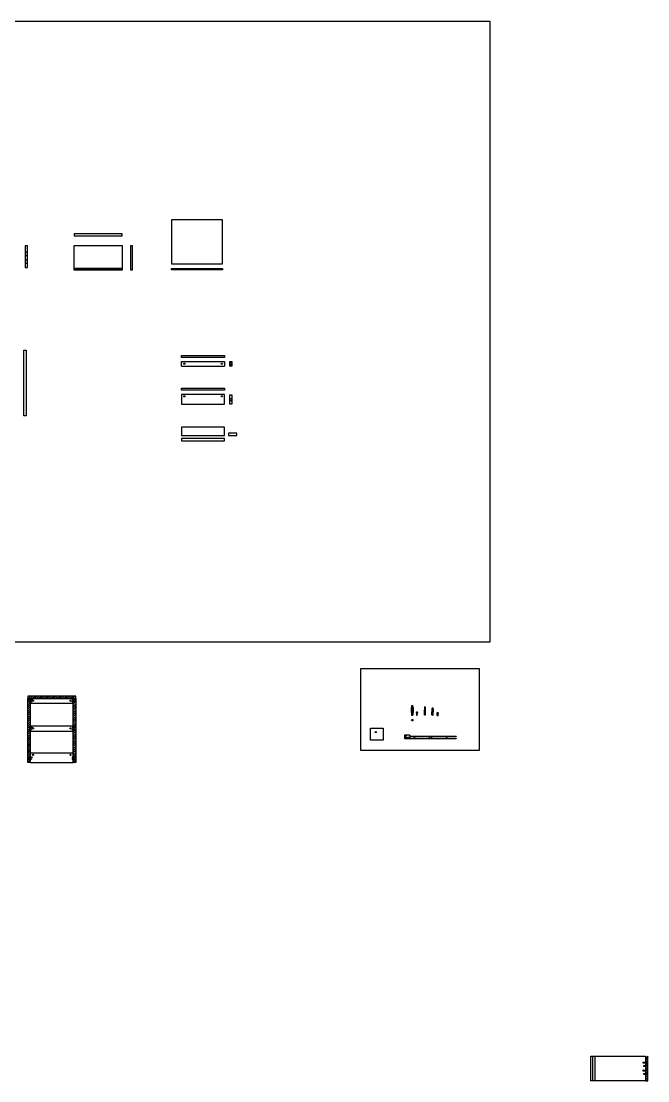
# Model space of a CAD drawing. Header units: inches. Extents: x 60 to 1198, y 6 to 893.
# Drawn here: x 674 to 1198, y 7 to 893 of the extents above; entities that cross this region are included whole.
import ezdxf

# ---------------------------------------------------------------- set-up
doc = ezdxf.new("R2010")
doc.units = ezdxf.units.IN
doc.header["$MEASUREMENT"] = 0
doc.layers.add('A-ANNO-DIMS', color=7, linetype='Continuous')
doc.layers.add('Viti', color=2, linetype='Continuous')

# ---------------------------------------------------------------- blocks, each defined once
blk = doc.blocks.new('*U36')
blk.add_lwpolyline([(0, 0), (0, 0.1), (0.05, 0), (0.12, -0.4), (0.12, -0.5), (0.07, -0.4), (0, 0)])
blk = doc.blocks.new('*U37')
at = {"color": 0, "linetype": 'ByBlock', "lineweight": -2, "transparency": 16777216}
for p in [(42.38, 270.66), (42.61, 270.66), (42.84, 270.66), (43.06, 270.66)]:
    blk.add_blockref('*U36', p, dxfattribs=at)
blk = doc.blocks.new('100347')
for p, q in [((40.13, 252.09), (40.25, 251.93)), ((40.13, 252.09), (40.13, 251.29)), ((40.25, 251.44), (40.13, 251.29)), ((40.41, 251.49), (40.38, 251.49)), ((40.57, 251.89), (40.39, 251.89)), ((40.64, 251.49), (40.46, 251.49)), ((40.79, 251.89), (40.62, 251.89)), ((40.87, 251.49), (40.69, 251.49)), ((41.02, 251.89), (40.84, 251.89)), ((41.09, 251.49), (40.92, 251.49)), ((41.16, 251.89), (41.07, 251.89)), ((41.16, 251.49), (41.14, 251.49)), ((41.21, 251.85), (41.19, 251.87)), ((41.19, 251.5), (41.21, 251.52)), ((41.23, 251.82), (41.23, 251.56))]:
    blk.add_line(p, q)
for centre, radius, start, end in [((40.38, 252.09), 0.2, 230.2432, 257.6604), ((40.38, 251.29), 0.2, 90, 129.7568), ((41.16, 251.84), 0.05, 45, 90), ((41.16, 251.54), 0.05, 270, 315), ((41.18, 251.82), 0.05, 0, 45), ((41.18, 251.56), 0.05, 315, 0)]:
    blk.add_arc(centre, radius, start, end)
blk.add_blockref('*U37', (-2.04, -18.77))
blk = doc.blocks.new('101345')
for p, q in [((40.13, 264.91), (40.13, 264.61)), ((40.17, 264.99), (40.27, 265.05)), ((40.17, 264.53), (40.27, 264.47)), ((40.28, 264.46), (40.28, 265.06)), ((40.29, 264.46), (41.63, 264.46)), ((40.3, 265.06), (41.63, 265.06)), ((40.38, 264.94), (41.63, 264.94)), ((40.38, 264.82), (41.63, 264.82)), ((40.38, 264.7), (41.63, 264.7)), ((40.38, 264.58), (41.63, 264.58)), ((42.96, 265.06), (41.63, 265.06)), ((42.88, 264.94), (41.63, 264.94)), ((42.88, 264.82), (41.63, 264.82)), ((42.88, 264.7), (41.63, 264.7)), ((42.88, 264.58), (41.63, 264.58)), ((42.96, 264.46), (41.63, 264.46)), ((42.98, 264.46), (42.98, 265.06)), ((43.09, 264.99), (42.99, 265.05)), ((43.09, 264.53), (42.99, 264.47)), ((43.13, 264.91), (43.13, 264.61))]:
    blk.add_line(p, q)
for centre, radius, start, end in [((40.23, 264.91), 0.1, 123.5668, 180), ((40.23, 264.61), 0.1, 180, 236.2912), ((40.3, 265.01), 0.05, 90, 123.5668), ((40.29, 264.51), 0.05, 236.2912, 270), ((42.96, 265.01), 0.05, 56.4332, 90), ((42.96, 264.51), 0.05, 270, 303.7088), ((43.03, 264.91), 0.1, 0, 56.4332), ((43.03, 264.61), 0.1, 303.7088, 0)]:
    blk.add_arc(centre, radius, start, end)
blk = doc.blocks.new('*U40')
blk.add_lwpolyline([(0.1, -0.2), (0.06, 0), (0.04, 0.05), (0.03, 0), (0.06, -0.2), (0.09, -0.25), (0.1, -0.2)])
blk = doc.blocks.new('*U41')
at = {"color": 0, "linetype": 'ByBlock', "lineweight": -2, "transparency": 16777216}
for p in [(40.3, 254.75), (40.42, 254.75), (40.54, 254.75), (40.65, 254.75), (40.77, 254.75), (40.89, 254.75)]:
    blk.add_blockref('*U40', p, dxfattribs=at)
blk = doc.blocks.new('109049')
for p, q in [((40.13, 240.08), (40.13, 239.79)), ((40.43, 240.28), (40.33, 240.28)), ((40.43, 239.58), (40.33, 239.58)), ((40.48, 240.23), (40.48, 239.63)), ((40.52, 240.03), (40.48, 240.03)), ((40.56, 239.83), (40.48, 239.83)), ((40.64, 240.03), (40.56, 240.03)), ((40.67, 239.83), (40.59, 239.83)), ((40.75, 240.03), (40.67, 240.03)), ((40.79, 239.83), (40.71, 239.83)), ((40.87, 240.03), (40.79, 240.03)), ((40.91, 239.83), (40.83, 239.83)), ((40.99, 240.03), (40.91, 240.03)), ((41.02, 239.83), (40.94, 239.83)), ((41.11, 240.03), (41.02, 240.03)), ((41.14, 239.83), (41.06, 239.83)), ((41.22, 240.03), (41.14, 240.03)), ((41.23, 239.83), (41.18, 239.83)), ((41.32, 240.01), (41.35, 240)), ((41.37, 239.88), (41.32, 239.85)), ((41.35, 240), (41.36, 240.05)), ((41.37, 239.88), (41.35, 240)), ((41.36, 240.05), (41.38, 239.98)), ((41.4, 239.83), (41.37, 239.88)), ((41.38, 239.98), (41.48, 239.93)), ((41.38, 239.98), (41.4, 239.89)), ((41.48, 239.93), (41.4, 239.89)), ((41.4, 239.89), (41.4, 239.83))]:
    blk.add_line(p, q)
blk.add_lwpolyline([(41.26, 239.83), (41.22, 240.03), (41.23, 240.08), (41.26, 240.03), (41.29, 239.84), (41.29, 239.78), (41.26, 239.83)])
for centre, radius, start, end in [((40.33, 240.08), 0.2, 107.545, 180), ((40.33, 239.79), 0.2, 180, 252.455), ((40.37, 239.95), 0.332, 96.8818, 107.545), ((40.37, 239.91), 0.332, 252.455, 263.1182), ((40.43, 240.23), 0.05, 0, 90), ((40.43, 239.63), 0.05, 270, 0), ((41.23, 240.03), 0.2, 270, 277.372), ((41.23, 239.83), 0.2, 63.4349, 82.7142), ((41.23, 240.03), 0.2, 287.2449, 296.5651)]:
    blk.add_arc(centre, radius, start, end)
blk.add_blockref('*U41', (0.19, -14.72))
blk = doc.blocks.new('*U43')
blk.add_lwpolyline([(0, 0), (0, 0.1), (0.05, 0), (0.12, -0.4), (0.12, -0.5), (0.07, -0.4), (0, 0)])
blk = doc.blocks.new('*U44')
at = {"color": 0, "linetype": 'ByBlock', "lineweight": -2, "transparency": 16777216}
for p in [(42.38, 270.66), (42.6, 270.66), (42.81, 270.66), (43.03, 270.66), (43.24, 270.66)]:
    blk.add_blockref('*U43', p, dxfattribs=at)
blk = doc.blocks.new('118331')
for p, q in [((40.13, 264.93), (40.13, 264.33)), ((40.13, 264.93), (40.33, 264.93)), ((40.13, 264.33), (40.33, 264.33)), ((40.33, 264.93), (40.33, 264.33)), ((40.73, 264.83), (40.33, 264.83)), ((40.73, 264.43), (40.33, 264.43)), ((40.73, 264.98), (40.73, 264.28)), ((40.73, 264.98), (42.98, 264.98)), ((40.73, 264.8), (40.73, 264.45)), ((42.98, 264.28), (40.73, 264.28)), ((40.83, 264.98), (40.83, 264.68)), ((40.83, 264.93), (42.93, 264.93)), ((40.83, 264.68), (42.93, 264.68)), ((40.83, 264.58), (40.83, 264.28)), ((40.83, 264.58), (42.93, 264.58)), ((40.83, 264.33), (42.93, 264.33)), ((42.93, 264.98), (42.93, 264.68)), ((42.93, 264.58), (42.93, 264.28)), ((42.98, 264.98), (42.98, 264.28)), ((42.98, 264.83), (43.07, 264.83)), ((43.14, 264.43), (42.98, 264.43)), ((43.12, 264.83), (43.28, 264.83)), ((43.35, 264.43), (43.19, 264.43)), ((43.33, 264.83), (43.5, 264.83)), ((43.57, 264.43), (43.4, 264.43)), ((43.55, 264.83), (43.72, 264.83)), ((43.79, 264.43), (43.62, 264.43)), ((43.77, 264.83), (43.93, 264.83)), ((44, 264.43), (43.84, 264.43)), ((43.98, 264.83), (44.08, 264.83)), ((44.08, 264.43), (44.05, 264.43)), ((44.13, 264.78), (44.13, 264.48))]:
    blk.add_line(p, q)
for centre, start, end in [((44.08, 264.78), 360, 90), ((44.08, 264.48), 270, 0)]:
    blk.add_arc(centre, 0.05, start, end)
blk.add_blockref('*U44', (0.69, -5.83))
blk = doc.blocks.new('*U46')
blk.add_lwpolyline([(0, 0), (0, 0.15), (0.05, 0), (0.12, -0.4), (0.13, -0.55), (0.07, -0.4), (0, 0)])
blk = doc.blocks.new('*U47')
at = {"color": 0, "linetype": 'ByBlock', "lineweight": -2, "transparency": 16777216}
for p in [(42.38, 270.66), (42.6, 270.66), (42.82, 270.66), (43.05, 270.66), (43.27, 270.66), (43.49, 270.66), (43.71, 270.66), (43.94, 270.66), (44.16, 270.66), (44.38, 270.66), (44.6, 270.66), (44.82, 270.66), (45.05, 270.66), (45.27, 270.66), (45.49, 270.66), (45.71, 270.66), (45.94, 270.66), (46.16, 270.66), (46.38, 270.66)]:
    blk.add_blockref('*U46', p, dxfattribs=at)
blk = doc.blocks.new('100218')
for p, q in [((40.13, 270.93), (40.13, 269.99)), ((40.15, 270.93), (40.23, 270.81)), ((40.23, 270.11), (40.15, 269.99)), ((40.23, 270.81), (40.23, 270.11)), ((40.23, 270.81), (42.28, 270.81)), ((40.23, 270.11), (42.28, 270.11)), ((42.37, 270.79), (42.59, 270.68)), ((42.59, 270.24), (42.37, 270.13)), ((42.68, 270.66), (42.81, 270.66)), ((42.88, 270.26), (42.71, 270.26)), ((42.86, 270.66), (43.03, 270.66)), ((43.1, 270.26), (42.93, 270.26)), ((43.08, 270.66), (43.25, 270.66)), ((43.33, 270.26), (43.15, 270.26)), ((43.3, 270.66), (43.48, 270.66)), ((43.55, 270.26), (43.38, 270.26)), ((43.53, 270.66), (43.7, 270.66)), ((43.77, 270.26), (43.6, 270.26)), ((43.75, 270.66), (43.92, 270.66)), ((43.99, 270.26), (43.82, 270.26)), ((43.97, 270.66), (44.14, 270.66)), ((44.21, 270.26), (44.04, 270.26)), ((44.19, 270.66), (44.36, 270.66)), ((44.44, 270.26), (44.26, 270.26)), ((44.42, 270.66), (44.59, 270.66)), ((44.66, 270.26), (44.49, 270.26)), ((44.64, 270.66), (44.81, 270.66)), ((44.88, 270.26), (44.71, 270.26)), ((44.86, 270.66), (45.03, 270.66)), ((45.1, 270.26), (44.93, 270.26)), ((45.08, 270.66), (45.25, 270.66)), ((45.33, 270.26), (45.15, 270.26)), ((45.3, 270.66), (45.48, 270.66)), ((45.55, 270.26), (45.38, 270.26)), ((45.53, 270.66), (45.7, 270.66)), ((45.77, 270.26), (45.6, 270.26)), ((45.75, 270.66), (45.92, 270.66)), ((45.99, 270.26), (45.82, 270.26)), ((45.97, 270.66), (46.14, 270.66)), ((46.21, 270.26), (46.04, 270.26)), ((46.19, 270.66), (46.36, 270.66)), ((46.44, 270.26), (46.26, 270.26)), ((46.42, 270.66), (46.59, 270.66)), ((46.66, 270.26), (46.49, 270.26)), ((46.64, 270.66), (46.88, 270.66)), ((46.88, 270.26), (46.71, 270.26)), ((46.93, 270.61), (46.93, 270.31))]:
    blk.add_line(p, q)
for centre, radius, start, end in [((40.14, 270.93), 0.01, 33.69007, 180), ((40.14, 269.99), 0.01, 180, 326.30993), ((42.28, 270.61), 0.2, 63.43495, 90), ((42.28, 270.31), 0.2, 270, 296.56505), ((42.68, 270.86), 0.2, 243.43495, 243.51032), ((42.68, 270.06), 0.2, 95.08176, 116.56505), ((42.68, 270.86), 0.2, 258.26951, 270), ((46.88, 270.61), 0.05, 360, 90), ((46.88, 270.31), 0.05, 270, 0)]:
    blk.add_arc(centre, radius, start, end)
blk.add_blockref('*U47', (0.21, 0))

msp = doc.modelspace()

# ---------------------------------------------------------------- hatches: boundary and pattern name
h = msp.add_hatch()
h.set_pattern_fill('ANSI31', color=256, scale=10)
h.set_pattern_definition([(45, (57.4103, 0), (-0.8838835, 0.8838835), [])])
h.paths.add_polyline_path([(719.2, 328.74), (679.2, 328.74), (679.2, 326.74), (719.2, 326.74)])
h.paths.add_polyline_path([(681.19, 324.89, -0.015676), (681.19, 324.96), (681.19, 326.74), (679.2, 326.74), (679.2, 273.24), (681.19, 273.24), (681.19, 301.78, -0.015676), (681.19, 301.84)])
h.paths.add_polyline_path([(719.2, 326.74), (717.2, 326.74), (717.2, 324.96, -0.015676), (717.2, 324.89), (717.2, 301.84, -0.015676), (717.2, 301.78), (717.2, 273.24), (719.2, 273.24)])
at = {"layer": 'A-ANNO-DIMS'}
h = msp.add_hatch(dxfattribs=at)
h.set_pattern_fill('ANSI31', color=256, scale=10)
h.paths.add_polyline_path([(1197.84, 27.64), (1195.84, 25.46), (1195.84, 22.55), (1196.2, 22.55), (1196.2, 22.43), (1196.27, 22.43), (1196.27, 22.51), (1196.31, 22.43), (1196.46, 22.43), (1196.46, 22.51), (1196.5, 22.43), (1196.64, 22.43), (1196.64, 22.51), (1196.68, 22.43), (1196.83, 22.43), (1196.83, 22.51), (1196.87, 22.43), (1197.01, 22.43), (1197.01, 22.51), (1197.05, 22.43), (1197.14, 22.43, -0.414214), (1197.18, 22.38), (1197.18, 22.13, -0.414214), (1197.14, 22.08), (1197.12, 22.08), (1197.11, 22), (1197.07, 22.08), (1196.93, 22.08), (1196.93, 22), (1196.89, 22.08), (1196.75, 22.08), (1196.74, 22), (1196.7, 22.08), (1196.56, 22.08), (1196.56, 22), (1196.52, 22.08), (1196.37, 22.08), (1196.37, 22), (1196.33, 22.08), (1196.2, 22.08), (1196.2, 21.95), (1195.84, 21.95), (1195.84, 19.72), (1196.9, 19.72), (1197, 19.65, -0.251337), (1197.04, 19.58), (1197.04, 19.3, -0.250678), (1197, 19.23), (1196.9, 19.16), (1195.84, 19.16), (1195.84, 16.06), (1196.2, 16.06), (1196.2, 15.93), (1196.27, 15.93), (1196.27, 16.02), (1196.31, 15.93), (1196.46, 15.93), (1196.46, 16.02), (1196.5, 15.93), (1196.64, 15.93), (1196.64, 16.02), (1196.68, 15.93), (1196.83, 15.93), (1196.83, 16.02), (1196.87, 15.93), (1197.01, 15.93), (1197.01, 16.02), (1197.05, 15.93), (1197.14, 15.93, -0.414214), (1197.18, 15.89), (1197.18, 15.63, -0.414214), (1197.14, 15.59), (1197.12, 15.59), (1197.11, 15.5), (1197.07, 15.59), (1196.93, 15.59), (1196.93, 15.5), (1196.89, 15.59), (1196.75, 15.59), (1196.74, 15.5), (1196.7, 15.59), (1196.56, 15.59), (1196.56, 15.5), (1196.52, 15.59), (1196.37, 15.59), (1196.37, 15.5), (1196.33, 15.59), (1196.2, 15.59), (1196.2, 15.46), (1195.84, 15.46), (1195.84, 13.28), (1196.9, 13.28), (1197, 13.21, -0.251337), (1197.04, 13.13), (1197.04, 12.86, -0.250678), (1197, 12.78), (1196.9, 12.72), (1195.84, 12.72), (1195.84, 7.14), (1197.84, 7.14)])

# ---------------------------------------------------------------- linework, layer by layer
for p, q in [((807.77, 604.73), (807.77, 608.57)), ((807.77, 608.57), (843.78, 608.57)), ((843.78, 608.57), (843.78, 604.73)), ((1037.57, 295.28), (1037.57, 295.01)), ((1037.57, 293.38), (1037.57, 293.1)), ((717.2, 281.13), (681.19, 281.13)), ((681.19, 273.24), (717.2, 273.24)), ((1151.5, 27.64), (1151.55, 7.04)), ((1153.4, 27.64), (1153.45, 7.05)), ((1197.84, 27.64), (1195.84, 25.46)), ((1197.84, 7.14), (1197.84, 27.64)), ((1195.84, 7.14), (1197.84, 7.14))]:
    msp.add_line(p, q)
at = {"color": 0}
for p, q in [((994.45, 296.47), (998.13, 296.47)), ((994.45, 293.38), (1037.57, 293.38)), ((998.13, 296.47), (999.02, 295.01)), ((999.02, 295.01), (1037.57, 295.01))]:
    msp.add_line(p, q, dxfattribs=at)
for points in [[(394.07, 893.21), (1065.68, 893.21), (1065.68, 373.88), (394.07, 373.88)], [(799.42, 690.37), (842.12, 690.37), (842.12, 727.17), (799.42, 727.17)], [(758.06, 715.27), (718.06, 715.27), (718.06, 713.67), (758.06, 713.67)], [(677.01, 687.26), (678.92, 687.26), (678.92, 705.47), (677.01, 705.47)], [(758.06, 705.48), (758.06, 684.98), (718.06, 684.98), (718.06, 705.48)], [(764.95, 685.13), (766.86, 685.13), (766.86, 705.47), (764.95, 705.47)], [(718.06, 686.6), (758.06, 686.6), (758.06, 685.52), (718.06, 685.52)], [(799.42, 686.31), (842.12, 686.31), (842.12, 685.23), (799.42, 685.23)], [(675.92, 618.14), (677.92, 618.14), (677.92, 563.14), (675.92, 563.14)], [(807.77, 573.04), (843.78, 573.04), (843.78, 580.94), (807.77, 580.94)], [(807.77, 546.7), (843.78, 546.7), (843.78, 553.7), (807.77, 553.7)], [(807.77, 542.36), (843.78, 542.36), (843.78, 544.33), (807.77, 544.33)], [(853.92, 548.67), (846.93, 548.67), (846.93, 546.7), (853.92, 546.7)], [(957.76, 351.91), (1056.82, 351.91), (1056.82, 283.36), (957.76, 283.36)], [(719.2, 326.74), (719.2, 328.74), (679.2, 328.74), (679.2, 326.74)], [(679.2, 273.24), (679.2, 326.74), (681.19, 326.74), (681.19, 273.24)], [(717.2, 273.24), (717.2, 326.74), (719.2, 326.74), (719.2, 273.24)], [(965.87, 301.88), (976.41, 301.88), (976.41, 291.85), (965.87, 291.85)], [(1195.84, 7.14), (1150.3, 7.04), (1150.3, 27.64), (1195.84, 27.64)]]:
    msp.add_lwpolyline(points, close=True)
for points in [[(843.78, 613.58), (843.78, 611.9), (807.77, 611.9), (807.77, 613.58)], [(848.2, 608.57), (849.88, 608.57), (849.88, 604.73), (848.2, 604.73)], [(843.78, 586.29), (843.78, 584.61), (807.77, 584.61), (807.77, 586.29)], [(848.2, 572.93), (848.2, 580.83), (849.88, 580.83), (849.88, 572.93)]]:
    msp.add_lwpolyline(points, close=True, dxfattribs=at)
for points in [[(807.77, 604.73), (843.78, 604.73)], [(809.86, 606.8), (809.86, 606.7), (809.77, 606.75), (809.86, 606.8)], [(809.92, 606.8), (810.47, 606.8), (810.47, 606.7), (809.92, 606.7), (809.92, 606.8)], [(681.19, 322.91), (717.2, 322.91)], [(717.2, 303.63), (681.19, 303.63)], [(1000.67, 308.55), (1000.36, 308.55), (1000.36, 308.74), (1000.67, 308.74)], [(1000.67, 308.74), (1000.67, 309.05), (1000.88, 309.05), (1000.88, 308.74)], [(1000.88, 308.55), (1000.88, 308.25), (1000.67, 308.25), (1000.67, 308.55)], [(1000.88, 308.74), (1001.19, 308.74), (1001.19, 308.55), (1000.88, 308.55)], [(681.19, 299.56), (717.2, 299.56)], [(970.03, 298.75), (970.03, 298.64), (969.94, 298.7), (970.03, 298.75)], [(970.09, 298.75), (970.64, 298.75), (970.64, 298.64), (970.09, 298.64), (970.09, 298.75)]]:
    msp.add_lwpolyline(points)
for points in [[(1037.57, 293.1), (994.45, 293.1), (994.45, 296.47)], [(998.85, 295.28), (1037.57, 295.28)]]:
    msp.add_lwpolyline(points, dxfattribs=at)
for centre, radius in [((678.01, 700.08), 0.257), ((678.01, 697.27), 0.257), ((678.01, 693.59), 0.257), ((678.01, 690.77), 0.257), ((810.12, 606.75), 0.5), ((810.12, 606.75), 0.5), ((841.43, 606.75), 0.5), ((848.99, 607.55), 0.257), ((848.99, 605.98), 0.257), ((810.12, 579.48), 0.5), ((841.44, 579.48), 0.5), ((849.04, 577.38), 0.257), ((849.04, 575.81), 0.257), ((1000.77, 308.64), 0.601), ((970.29, 298.7), 0.5)]:
    msp.add_circle(centre, radius)
for centre, radius in [((994.94, 295.87), 0.32), ((995.65, 294.23), 0.549), ((995.55, 295.87), 0.32), ((995.65, 294.23), 0.27), ((997.7, 294.13), 0.32), ((998.42, 294.23), 0.32), ((1002.62, 294.47), 0.32), ((1015.25, 294.47), 0.32), ((1016.89, 294.47), 0.32), ((1029.53, 294.47), 0.32)]:
    msp.add_circle(centre, radius, dxfattribs=at)
at = {"layer": 'Viti'}
for points in [[(683.28, 324.98), (683.28, 324.87), (683.19, 324.92), (683.28, 324.98)], [(683.34, 324.98), (683.89, 324.98), (683.89, 324.87), (683.34, 324.87), (683.34, 324.98)], [(714.59, 324.98), (714.59, 324.87), (714.5, 324.92), (714.59, 324.98)], [(714.65, 324.98), (715.2, 324.98), (715.2, 324.87), (714.65, 324.87), (714.65, 324.98)], [(683.28, 301.86), (683.28, 301.75), (683.19, 301.81), (683.28, 301.86)], [(683.34, 301.86), (683.89, 301.86), (683.89, 301.75), (683.34, 301.75), (683.34, 301.86)], [(714.59, 301.86), (714.59, 301.75), (714.5, 301.81), (714.59, 301.86)], [(714.65, 301.86), (715.2, 301.86), (715.2, 301.75), (714.65, 301.75), (714.65, 301.86)], [(683.27, 279.74), (683.27, 279.63), (683.19, 279.68), (683.27, 279.74)], [(683.33, 279.74), (683.89, 279.74), (683.89, 279.63), (683.33, 279.63), (683.33, 279.74)], [(714.59, 279.74), (714.59, 279.63), (714.51, 279.68), (714.59, 279.74)], [(714.65, 279.74), (715.21, 279.74), (715.21, 279.63), (714.65, 279.63), (714.65, 279.74)]]:
    msp.add_lwpolyline(points, dxfattribs=at)
for centre in [(683.54, 324.92), (714.85, 324.92), (683.54, 301.81), (714.85, 301.81), (683.54, 279.68), (714.86, 279.68)]:
    msp.add_circle(centre, 0.5, dxfattribs=at)

# ---------------------------------------------------------------- block references
for name, p, xscale, yscale, zscale in [('101345', (655.09, 158.17), 0.6269097745241918, 0.6269097745241918, 0.6269097745241918), ('118331', (655.19, 160.12), 0.6258004553456814, 0.6258004553456814, 0.6258004553456814), ('101345', (691.1, 158.17), 0.6269097745241918, 0.6269097745241918, 0.6269097745241918), ('118331', (691.2, 160.12), 0.6258004553456814, 0.6258004553456814, 0.6258004553456814), ('118331', (655.19, 136.96), 0.6258004553456814, 0.6258004553456814, 0.6258004553456814), ('118331', (691.2, 136.96), 0.6258004553456814, 0.6258004553456814, 0.6258004553456814), ('101345', (655.09, 135.01), 0.6269097745241918, 0.6269097745241918, 0.6269097745241918), ('101345', (691.1, 135.01), 0.6269097745241918, 0.6269097745241918, 0.6269097745241918), ('101345', (655.09, 110.13), 0.6269097745241918, 0.6269097745241918, 0.6269097745241918), ('118331', (655.19, 112.08), 0.6258004553456814, 0.6258004553456814, 0.6258004553456814), ('101345', (691.1, 110.13), 0.6269097745241918, 0.6269097745241918, 0.6269097745241918), ('118331', (691.2, 112.08), 0.6258004553456814, 0.6258004553456814, 0.6258004553456814), ('118331', (1159.36, -204.55), 0.8570830369868486, 0.8570830369868486, 0.8570830369868486), ('101345', (1156.88, -227.1), 0.9312038657081525, 0.9312038657081525, 0.9312038657081525), ('118331', (1159.36, -211.05), 0.8570830369868486, 0.8570830369868486, 0.8570830369868486), ('101345', (1156.88, -233.55), 0.9312038657081525, 0.9312038657081525, 0.9312038657081525)]:
    msp.add_blockref(name, p, dxfattribs=dict(at, xscale=xscale, yscale=yscale, zscale=zscale))
at = {"layer": 'Viti', "xscale": 1.961647035033487, "yscale": 1.961647035033487, "zscale": 1.961647035033487, "rotation": 270}
for name, p in [('118331', (481.63, 399.24)), ('109049', (534.08, 393.96)), ('101345', (498.45, 397.31)), ('100347', (528.29, 393.5))]:
    msp.add_blockref(name, p, dxfattribs=at)
at = {"layer": 'Viti', "rotation": 270}
msp.add_blockref('100218', (740.85, 359.71), dxfattribs=at)

doc.saveas('drawing.dxf')
